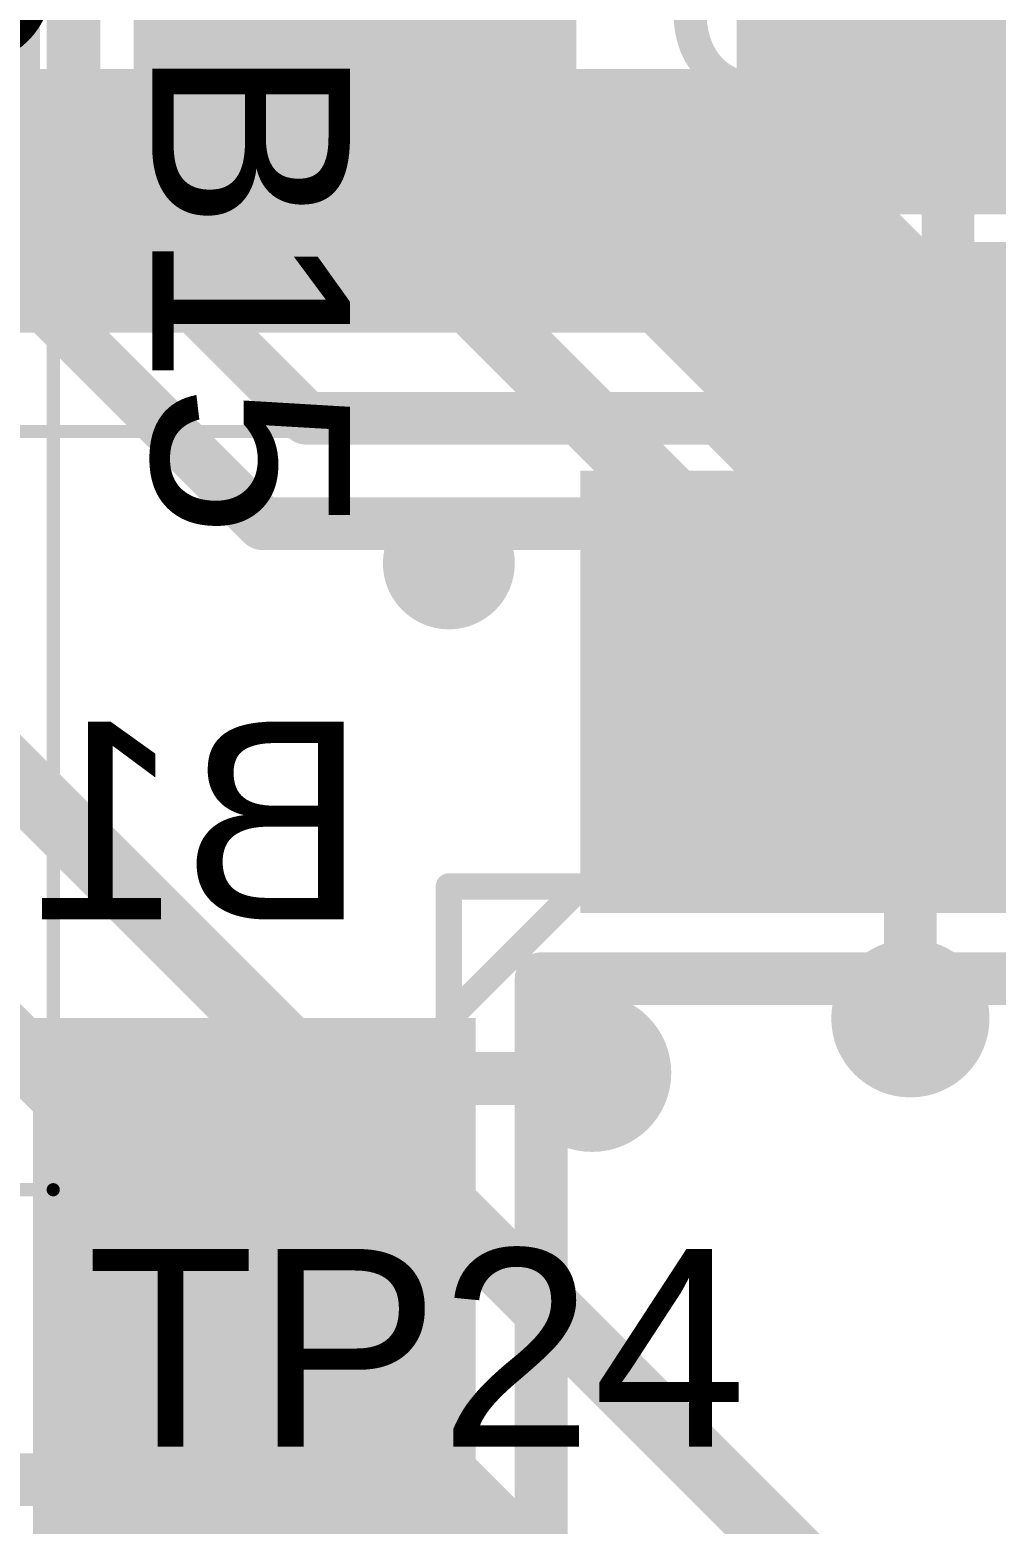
# Model space of a CAD drawing. Header units: inches. Extents: x -3 to 191, y -18 to 93.
# Drawn here: x 55.16 to 58.83, y 46.08 to 51.75 of the extents above; entities that cross this region are included whole.
import ezdxf

# ---------------------------------------------------------------- set-up
doc = ezdxf.new("R2010")
doc.units = ezdxf.units.IN
for name, color, linetype in [('Bottom Layer', 5, 'Continuous'), ('Bottom Overlay', 54, 'Continuous'), ('Bottom Paste', 16, 'Continuous'), ('Bottom Solder', 6, 'Continuous'), ('GND 1', 90, 'Continuous'), ('GND 2', 156, 'Continuous'), ('Mechanical 13', 56, 'Continuous'), ('Mechanical 15', 56, 'Continuous'), ('Mechanical 20', 56, 'Continuous'), ('PWR', 16, 'Continuous'), ('Signal L4', 76, 'Continuous'), ('Top Layer', 1, 'Continuous'), ('Top Overlay', 2, 'Continuous'), ('Via Holes', 16, 'Continuous')]:
    doc.layers.add(name, color=color, linetype=linetype)
doc.styles.add('Arial', font='', dxfattribs={"height": 0.2})
doc.styles.get('Arial').set_extended_font_data('Arial')

# ---------------------------------------------------------------- blocks, each defined once
blk = doc.blocks.new('CAP_0805_B_55')
at = {"layer": 'Bottom Layer'}
h = blk.add_hatch(color=5, dxfattribs=at)
edge = h.paths.add_edge_path()
edge.add_arc((-1.66799895, 0.67499865), 0.17500092, 90, 180)
edge.add_line((-1.84299987, 0.67499865), (-1.84299987, -0.67499865))
edge.add_arc((-1.66799895, -0.67499865), 0.17500092, 180, 270)
edge.add_line((-1.66799895, -0.84999957), (-0.6180010500000002, -0.84999957))
edge.add_arc((-0.61800105, -0.67499865), 0.17500092, 270, 360)
edge.add_line((-0.44300013, -0.67499865), (-0.44300013, 0.67499865))
edge.add_arc((-0.61800105, 0.67499865), 0.17500092, 0, 90)
edge.add_line((-0.61800105, 0.84999957), (-1.66799895, 0.84999957))
h = blk.add_hatch(color=5, dxfattribs=at)
edge = h.paths.add_edge_path()
edge.add_arc((0.61800105, 0.67499865), 0.17500092, 90, 180)
edge.add_line((0.44300013, 0.67499865), (0.44300013, -0.67499865))
edge.add_arc((0.61800105, -0.67499865), 0.17500092, 180, 270)
edge.add_line((0.61800105, -0.84999957), (1.66799895, -0.84999957))
edge.add_arc((1.66799895, -0.67499865), 0.17500092, 270, 360)
edge.add_line((1.84299987, -0.67499865), (1.84299987, 0.67499865))
edge.add_arc((1.66799895, 0.67499865), 0.17500092, 0, 90)
edge.add_line((1.66799895, 0.84999957), (0.6180010500000002, 0.84999957))
at = {"layer": 'Bottom Paste'}
h = blk.add_hatch(color=16, dxfattribs=at)
edge = h.paths.add_edge_path()
edge.add_arc((-1.66799895, 0.67499865), 0.17500092, 90, 180)
edge.add_line((-1.84299987, 0.67499865), (-1.84299987, -0.67499865))
edge.add_arc((-1.66799895, -0.67499865), 0.17500092, 180, 270)
edge.add_line((-1.66799895, -0.84999957), (-0.6180010500000002, -0.84999957))
edge.add_arc((-0.61800105, -0.67499865), 0.17500092, 270, 360)
edge.add_line((-0.44300013, -0.67499865), (-0.44300013, 0.67499865))
edge.add_arc((-0.61800105, 0.67499865), 0.17500092, 0, 90)
edge.add_line((-0.61800105, 0.84999957), (-1.66799895, 0.84999957))
h = blk.add_hatch(color=16, dxfattribs=at)
edge = h.paths.add_edge_path()
edge.add_arc((0.61800105, 0.67499865), 0.17500092, 90, 180)
edge.add_line((0.44300013, 0.67499865), (0.44300013, -0.67499865))
edge.add_arc((0.61800105, -0.67499865), 0.17500092, 180, 270)
edge.add_line((0.61800105, -0.84999957), (1.66799895, -0.84999957))
edge.add_arc((1.66799895, -0.67499865), 0.17500092, 270, 360)
edge.add_line((1.84299987, -0.67499865), (1.84299987, 0.67499865))
edge.add_arc((1.66799895, 0.67499865), 0.17500092, 0, 90)
edge.add_line((1.66799895, 0.84999957), (0.6180010500000002, 0.84999957))
at = {"layer": 'Bottom Solder'}
h = blk.add_hatch(color=6, dxfattribs=at)
edge = h.paths.add_edge_path()
edge.add_arc((-1.66799895, 0.67499865), 0.2766009199999999, 90, 180)
edge.add_line((-1.94459987, 0.67499865), (-1.94459987, -0.67499865))
edge.add_arc((-1.66799895, -0.67499865), 0.2766009199999999, 180, 270)
edge.add_line((-1.66799895, -0.95159957), (-0.6180010500000002, -0.95159957))
edge.add_arc((-0.61800105, -0.67499865), 0.2766009199999999, 270, 360)
edge.add_line((-0.34140013, -0.67499865), (-0.34140013, 0.67499865))
edge.add_arc((-0.61800105, 0.67499865), 0.2766009199999999, 0, 90)
edge.add_line((-0.61800105, 0.95159957), (-1.66799895, 0.95159957))
h = blk.add_hatch(color=6, dxfattribs=at)
edge = h.paths.add_edge_path()
edge.add_arc((0.61800105, 0.67499865), 0.2766009199999999, 90, 180)
edge.add_line((0.34140013, 0.67499865), (0.34140013, -0.67499865))
edge.add_arc((0.61800105, -0.67499865), 0.2766009199999999, 180, 270)
edge.add_line((0.61800105, -0.95159957), (1.66799895, -0.95159957))
edge.add_arc((1.66799895, -0.67499865), 0.2766009199999999, 270, 360)
edge.add_line((1.94459987, -0.67499865), (1.94459987, 0.67499865))
edge.add_arc((1.66799895, 0.67499865), 0.2766009199999999, 0, 90)
edge.add_line((1.66799895, 0.95159957), (0.6180010500000002, 0.95159957))
at = {"layer": 'Mechanical 13'}
for points in [[(-2.159, -1.143, 0.17500092, 0.17500092, 0), (-2.159, 1.143, 0.17500092, 0.17500092, 0)], [(-2.159, 1.143, 0.17500092, 0.17500092, 0), (2.159, 1.143, 0.17500092, 0.17500092, 0)], [(2.159, -1.143, 0.17500092, 0.17500092, 0), (2.159, 1.143, 0.17500092, 0.17500092, 0)], [(-2.159, -1.143, 0.17500092, 0.17500092, 0), (2.159, -1.143, 0.17500092, 0.17500092, 0)]]:
    blk.add_lwpolyline(points, format="xyseb", dxfattribs=at)
for points in [[(-2.20274896, 1.143, 0.08750045999999999, 0.08750045999999999, 1), (-2.11525104, 1.143, 0.08750045999999999, 0.08750045999999999, 1)], [(-2.20274896, 1.143, 0.08750045999999999, 0.08750045999999999, 1), (-2.11525104, 1.143, 0.08750045999999999, 0.08750045999999999, 1)], [(2.11525104, 1.143, 0.08750045999999999, 0.08750045999999999, 1), (2.20274896, 1.143, 0.08750045999999999, 0.08750045999999999, 1)], [(2.11525104, 1.143, 0.08750045999999999, 0.08750045999999999, 1), (2.20274896, 1.143, 0.08750045999999999, 0.08750045999999999, 1)], [(-2.20274896, -1.143, 0.08750045999999999, 0.08750045999999999, 1), (-2.11525104, -1.143, 0.08750045999999999, 0.08750045999999999, 1)], [(-2.20274896, -1.143, 0.08750045999999999, 0.08750045999999999, 1), (-2.11525104, -1.143, 0.08750045999999999, 0.08750045999999999, 1)], [(2.11525104, -1.143, 0.08750045999999999, 0.08750045999999999, 1), (2.20274896, -1.143, 0.08750045999999999, 0.08750045999999999, 1)], [(2.11525104, -1.143, 0.08750045999999999, 0.08750045999999999, 1), (2.20274896, -1.143, 0.08750045999999999, 0.08750045999999999, 1)]]:
    blk.add_lwpolyline(points, format="xyseb", close=True, dxfattribs=at)
at = {"layer": 'Mechanical 13', "style": 'Arial', "text_generation_flag": 2}
blk.add_text('C192', height=1.00000054, rotation=180, dxfattribs=at).set_placement((-1.74943516, 0.4998339))
blk = doc.blocks.new('QFP50P900X900X160_48N_B_66')
at = {"layer": 'Bottom Layer'}
for points in [[(-4.975500589999999, -1.59999934), (-3.50049973, -1.59999934), (-3.50049973, -1.89999874), (-4.975500589999999, -1.89999874)], [(-4.975500589999999, -2.10000088), (-3.50049973, -2.10000088), (-3.50049973, -2.40000028), (-4.975500589999999, -2.40000028)], [(-4.975500589999999, -2.59999988), (-3.50049973, -2.59999988), (-3.50049973, -2.89999928), (-4.975500589999999, -2.89999928)], [(-2.59999988, -3.50049973), (-2.59999988, -4.975500589999999), (-2.89999928, -4.975500589999999), (-2.89999928, -3.50049973)], [(-2.10000088, -3.50049973), (-2.10000088, -4.975500589999999), (-2.40000028, -4.975500589999999), (-2.40000028, -3.50049973)], [(-1.59999934, -3.50049973), (-1.59999934, -4.975500589999999), (-1.89999874, -4.975500589999999), (-1.89999874, -3.50049973)], [(-1.10000034, -3.50049973), (-1.10000034, -4.975500589999999), (-1.39999974, -4.975500589999999), (-1.39999974, -3.50049973)]]:
    blk.add_hatch(color=5, dxfattribs=at).paths.add_polyline_path(points)
at = {"layer": 'Bottom Paste'}
for points in [[(-4.975500589999999, -1.59999934), (-3.50049973, -1.59999934), (-3.50049973, -1.89999874), (-4.975500589999999, -1.89999874)], [(-4.975500589999999, -2.10000088), (-3.50049973, -2.10000088), (-3.50049973, -2.40000028), (-4.975500589999999, -2.40000028)], [(-4.975500589999999, -2.59999988), (-3.50049973, -2.59999988), (-3.50049973, -2.89999928), (-4.975500589999999, -2.89999928)], [(-2.59999988, -3.50049973), (-2.59999988, -4.975500589999999), (-2.89999928, -4.975500589999999), (-2.89999928, -3.50049973)], [(-2.10000088, -3.50049973), (-2.10000088, -4.975500589999999), (-2.40000028, -4.975500589999999), (-2.40000028, -3.50049973)], [(-1.59999934, -3.50049973), (-1.59999934, -4.975500589999999), (-1.89999874, -4.975500589999999), (-1.89999874, -3.50049973)], [(-1.10000034, -3.50049973), (-1.10000034, -4.975500589999999), (-1.39999974, -4.975500589999999), (-1.39999974, -3.50049973)]]:
    blk.add_hatch(color=16, dxfattribs=at).paths.add_polyline_path(points)
at = {"layer": 'Bottom Solder'}
for points in [[(-5.07710059, -0.9984003399999999), (-3.39889973, -0.9984003399999999), (-3.39889973, -1.50159974), (-5.07710059, -1.50159974)], [(-5.07710059, -1.49839934), (-3.39889973, -1.49839934), (-3.39889973, -2.00159874), (-5.07710059, -2.00159874)], [(-5.07710059, -1.99840088), (-3.39889973, -1.99840088), (-3.39889973, -2.50160028), (-5.07710059, -2.50160028)], [(-5.07710059, -2.49839988), (-3.39889973, -2.49839988), (-3.39889973, -3.00159928), (-5.07710059, -3.00159928)], [(-2.49839988, -3.39889973), (-2.49839988, -5.07710059), (-3.00159928, -5.07710059), (-3.00159928, -3.39889973)], [(-1.99840088, -3.39889973), (-1.99840088, -5.07710059), (-2.50160028, -5.07710059), (-2.50160028, -3.39889973)], [(-1.49839934, -3.39889973), (-1.49839934, -5.07710059), (-2.00159874, -5.07710059), (-2.00159874, -3.39889973)], [(-0.9984003399999999, -3.39889973), (-0.9984003399999999, -5.07710059), (-1.50159974, -5.07710059), (-1.50159974, -3.39889973)]]:
    blk.add_hatch(color=6, dxfattribs=at).paths.add_polyline_path(points)
at = {"layer": 'Bottom Overlay'}
for points in [[(-3.14999878, -3.14999878, 0.1999996, 0.1999996, 0), (-3.14999878, 3.14999878, 0.1999996, 0.1999996, 0)], [(3.14999878, -3.14999878, 0.1999996, 0.1999996, 0), (-3.14999878, -3.14999878, 0.1999996, 0.1999996, 0)]]:
    blk.add_lwpolyline(points, format="xyseb", dxfattribs=at)
for points in [[(-3.19999868, -3.14999878, 0.0999998, 0.0999998, 1), (-3.09999888, -3.14999878, 0.0999998, 0.0999998, 1)], [(-3.19999868, -3.14999878, 0.0999998, 0.0999998, 1), (-3.09999888, -3.14999878, 0.0999998, 0.0999998, 1)], [(-4.599998419999999, -3.50000062, 0.2499995, 0.2499995, 1), (-4.85000046, -3.50000062, 0.2499995, 0.2499995, 1)], [(-4.9124997, -3.50000062, 0.12499848, 0.12499848, 1), (-4.787501219999999, -3.50000062, 0.12499848, 0.12499848, 1)], [(-4.66249766, -3.50000062, 0.12499848, 0.12499848, 1), (-4.537499179999999, -3.50000062, 0.12499848, 0.12499848, 1)]]:
    blk.add_lwpolyline(points, format="xyseb", close=True, dxfattribs=at)
at = {"layer": 'Mechanical 15'}
for points in [[(-3.50000062, -3.50000062, 0.0999998, 0.0999998, 0), (-3.50000062, 3.50000062, 0.0999998, 0.0999998, 0)], [(-2.99999908, -3.50000062, 0.0999998, 0.0999998, 0), (-3.50000062, -2.99999908, 0.0999998, 0.0999998, 0)], [(3.50000062, -3.50000062, 0.0999998, 0.0999998, 0), (-3.50000062, -3.50000062, 0.0999998, 0.0999998, 0)]]:
    blk.add_lwpolyline(points, format="xyseb", dxfattribs=at)
for points in [[(-3.5249993, -2.99999908, 0.0499999, 0.0499999, 1), (-3.475001939999999, -2.99999908, 0.0499999, 0.0499999, 1)], [(-3.5249993, -3.50000062, 0.0499999, 0.0499999, 1), (-3.475001939999999, -3.50000062, 0.0499999, 0.0499999, 1)], [(-3.5249993, -3.50000062, 0.0499999, 0.0499999, 1), (-3.475001939999999, -3.50000062, 0.0499999, 0.0499999, 1)], [(-3.02499776, -3.50000062, 0.0499999, 0.0499999, 1), (-2.9750004, -3.50000062, 0.0499999, 0.0499999, 1)]]:
    blk.add_lwpolyline(points, format="xyseb", close=True, dxfattribs=at)
at = {"layer": 'Mechanical 20'}
blk.add_lwpolyline([(-5.22500098, -5.22500098, 0.0499999, 0.0499999, 0), (-5.22500098, 5.22500098, 0.0499999, 0.0499999, 0)], format="xyseb", dxfattribs=at)
blk = doc.blocks.new('SOP50P490X110_10N_526')
at = {"layer": 'Mechanical 20'}
for points in [[(3.14999878, 1.74999904, 0.0499999, 0.0499999, 0), (-3.14999878, 1.74999904, 0.0499999, 0.0499999, 0)], [(3.14999878, -1.74999904, 0.0499999, 0.0499999, 0), (3.14999878, 1.74999904, 0.0499999, 0.0499999, 0)]]:
    blk.add_lwpolyline(points, format="xyseb", dxfattribs=at)
blk.add_lwpolyline([(3.13749944, 1.74999904, 0.02499868, 0.02499868, 1), (3.16249812, 1.74999904, 0.02499868, 0.02499868, 1)], format="xyseb", close=True, dxfattribs=at)
blk.add_lwpolyline([(3.13749944, 1.74999904, 0.02499868, 0.02499868, 1), (3.16249812, 1.74999904, 0.02499868, 0.02499868, 1)], format="xyseb", close=True, dxfattribs=at)

msp = doc.modelspace()

# ---------------------------------------------------------------- hatches: boundary and pattern name
at = {"layer": 'Bottom Layer'}
h = msp.add_hatch(color=5, dxfattribs=at)
edge = h.paths.add_edge_path()
edge.add_arc((58.49999983999999, 48.00000052), 0.2999994, 0, 360)
h = msp.add_hatch(color=5, dxfattribs=at)
edge = h.paths.add_edge_path()
edge.add_arc((57.29335252, 47.79335373999999), 0.2999994, 0, 360)
at = {"layer": 'GND 1'}
h = msp.add_hatch(color=90, dxfattribs=at)
edge = h.paths.add_edge_path()
edge.add_arc((58.49999983999999, 48.00000052), 0.2999994, 0, 360)
h = msp.add_hatch(color=90, dxfattribs=at)
edge = h.paths.add_edge_path()
edge.add_arc((57.29335252, 47.79335373999999), 0.2999994, 0, 360)
at = {"layer": 'GND 2'}
h = msp.add_hatch(color=156, dxfattribs=at)
edge = h.paths.add_edge_path()
edge.add_arc((58.49999983999999, 48.00000052), 0.2999994, 0, 360)
h = msp.add_hatch(color=156, dxfattribs=at)
edge = h.paths.add_edge_path()
edge.add_arc((57.29335252, 47.79335373999999), 0.2999994, 0, 360)
at = {"layer": 'PWR'}
h = msp.add_hatch(color=16, dxfattribs=at)
edge = h.paths.add_edge_path()
edge.add_arc((58.49999983999999, 48.00000052), 0.2999994, 0, 360)
h = msp.add_hatch(color=16, dxfattribs=at)
edge = h.paths.add_edge_path()
edge.add_arc((57.29335252, 47.79335373999999), 0.2999994, 0, 360)
at = {"layer": 'Signal L4'}
h = msp.add_hatch(color=76, dxfattribs=at)
edge = h.paths.add_edge_path()
edge.add_arc((58.49999983999999, 48.00000052), 0.2999994, 0, 360)
h = msp.add_hatch(color=76, dxfattribs=at)
edge = h.paths.add_edge_path()
edge.add_arc((57.29335252, 47.79335373999999), 0.2999994, 0, 360)
at = {"layer": 'Top Layer'}
h = msp.add_hatch(color=1, dxfattribs=at)
edge = h.paths.add_edge_path()
edge.add_arc((58.49999983999999, 48.00000052), 0.2999994, 0, 360)
h = msp.add_hatch(color=1, dxfattribs=at)
edge = h.paths.add_edge_path()
edge.add_arc((57.29335252, 47.79335373999999), 0.2999994, 0, 360)
at = {"layer": 'Via Holes'}
h = msp.add_hatch(color=7, dxfattribs=at)
edge = h.paths.add_edge_path()
edge.add_arc((58.49999983999999, 48.00000052), 0.1499997, 0, 360)
h = msp.add_hatch(color=7, dxfattribs=at)
edge = h.paths.add_edge_path()
edge.add_arc((57.29335252, 47.79335373999999), 0.1499997, 0, 360)

# ---------------------------------------------------------------- linework, layer by layer
at = {"layer": 'Bottom Layer'}
for points in [[(55.09999901999999, 51.38524902, 0.1999996, 0.1999996, 0), (55.09999901999999, 54.61474979999999, 0.1999996, 0.1999996, 0)], [(58.6429993, 50.85700014, 0.1999996, 0.1999996, 0), (58.6429993, 52.00000014, 0.1999996, 0.1999996, 0)], [(55.09999901999999, 51.38524902, 0.1999996, 0.1999996, 0), (56.20974534, 50.2755027, 0.1999996, 0.1999996, 0)], [(54.69999982, 51.21956482, 0.1999996, 0.1999996, 0), (56.04406114, 49.87550349999999, 0.1999996, 0.1999996, 0)], [(58.6429993, 50.85700014, 0.1999996, 0.1999996, 0), (59.00000138, 50.49999806, 0.1999996, 0.1999996, 0)], [(56.20974534, 50.2755027, 0.1999996, 0.1999996, 0), (57.77426341999999, 50.2755027, 0.1999996, 0.1999996, 0)], [(57.77426341999999, 50.2755027, 0.1999996, 0.1999996, 0), (57.95000094, 50.09976518, 0.1999996, 0.1999996, 0)], [(57.95000094, 49.2880015, 0.1999996, 0.1999996, 0), (57.95000094, 50.09976518, 0.1999996, 0.1999996, 0)], [(56.04406114, 49.87550349999999, 0.1999996, 0.1999996, 0), (57.45000194, 49.87550349999999, 0.1999996, 0.1999996, 0)], [(57.45000194, 49.87550349999999, 0.1999996, 0.1999996, 0), (57.50000184, 49.8255036, 0.1999996, 0.1999996, 0)], [(57.50000184, 49.2380016, 0.1999996, 0.1999996, 0), (57.50000184, 49.8255036, 0.1999996, 0.1999996, 0)], [(57.95000094, 49.2880015, 0.1999996, 0.1999996, 0), (58.00000083999999, 49.2380016, 0.1999996, 0.1999996, 0)], [(58.50000238, 48.00000306, 0.1999996, 0.1999996, 0), (58.50000238, 49.2380016, 0.1999996, 0.1999996, 0)], [(58.49999983999999, 48.00000052, 0.1999996, 0.1999996, 0), (58.50000238, 48.00000306, 0.1999996, 0.1999996, 0)], [(57.27167616, 47.77167737999999, 0.1999996, 0.1999996, 0), (57.29335252, 47.79335373999999, 0.1999996, 0.1999996, 0)], [(56.01200125999999, 47.75000101999999, 0.1999996, 0.1999996, 0), (56.03367761999999, 47.77167737999999, 0.1999996, 0.1999996, 0)], [(56.03367761999999, 47.77167737999999, 0.1999996, 0.1999996, 0), (57.27167616, 47.77167737999999, 0.1999996, 0.1999996, 0)], [(55.04999912, 46.25000147999999, 0.1999996, 0.1999996, 0), (56.01200125999999, 46.25000147999999, 0.1999996, 0.1999996, 0)]]:
    msp.add_lwpolyline(points, format="xyseb", dxfattribs=at)
for points in [[(55.04999912, 51.38524902, 0.0999998, 0.0999998, 1), (55.14999892, 51.38524902, 0.0999998, 0.0999998, 1)], [(55.04999912, 51.38524902, 0.0999998, 0.0999998, 1), (55.14999892, 51.38524902, 0.0999998, 0.0999998, 1)], [(58.5929994, 50.85700014, 0.0999998, 0.0999998, 1), (58.69299919999999, 50.85700014, 0.0999998, 0.0999998, 1)], [(58.5929994, 50.85700014, 0.0999998, 0.0999998, 1), (58.69299919999999, 50.85700014, 0.0999998, 0.0999998, 1)], [(56.15974543999999, 50.2755027, 0.0999998, 0.0999998, 1), (56.25974523999999, 50.2755027, 0.0999998, 0.0999998, 1)], [(56.15974543999999, 50.2755027, 0.0999998, 0.0999998, 1), (56.25974523999999, 50.2755027, 0.0999998, 0.0999998, 1)], [(57.72426351999999, 50.2755027, 0.0999998, 0.0999998, 1), (57.82426332, 50.2755027, 0.0999998, 0.0999998, 1)], [(57.72426351999999, 50.2755027, 0.0999998, 0.0999998, 1), (57.82426332, 50.2755027, 0.0999998, 0.0999998, 1)], [(57.90000104, 50.09976518, 0.0999998, 0.0999998, 1), (58.00000083999999, 50.09976518, 0.0999998, 0.0999998, 1)], [(57.90000104, 50.09976518, 0.0999998, 0.0999998, 1), (58.00000083999999, 50.09976518, 0.0999998, 0.0999998, 1)], [(55.99406124, 49.87550349999999, 0.0999998, 0.0999998, 1), (56.09406103999999, 49.87550349999999, 0.0999998, 0.0999998, 1)], [(55.99406124, 49.87550349999999, 0.0999998, 0.0999998, 1), (56.09406103999999, 49.87550349999999, 0.0999998, 0.0999998, 1)], [(57.40000203999999, 49.87550349999999, 0.0999998, 0.0999998, 1), (57.50000184, 49.87550349999999, 0.0999998, 0.0999998, 1)], [(57.40000203999999, 49.87550349999999, 0.0999998, 0.0999998, 1), (57.50000184, 49.87550349999999, 0.0999998, 0.0999998, 1)], [(57.45000194, 49.8255036, 0.0999998, 0.0999998, 1), (57.55000174, 49.8255036, 0.0999998, 0.0999998, 1)], [(57.45000194, 49.8255036, 0.0999998, 0.0999998, 1), (57.55000174, 49.8255036, 0.0999998, 0.0999998, 1)], [(57.90000104, 49.2880015, 0.0999998, 0.0999998, 1), (58.00000083999999, 49.2880015, 0.0999998, 0.0999998, 1)], [(57.90000104, 49.2880015, 0.0999998, 0.0999998, 1), (58.00000083999999, 49.2880015, 0.0999998, 0.0999998, 1)], [(57.45000194, 49.2380016, 0.0999998, 0.0999998, 1), (57.55000174, 49.2380016, 0.0999998, 0.0999998, 1)], [(57.95000094, 49.2380016, 0.0999998, 0.0999998, 1), (58.05000074, 49.2380016, 0.0999998, 0.0999998, 1)], [(58.45000247999999, 49.2380016, 0.0999998, 0.0999998, 1), (58.55000227999999, 49.2380016, 0.0999998, 0.0999998, 1)], [(58.44999994, 48.00000052, 0.0999998, 0.0999998, 1), (58.54999974, 48.00000052, 0.0999998, 0.0999998, 1)], [(58.45000247999999, 48.00000306, 0.0999998, 0.0999998, 1), (58.55000227999999, 48.00000306, 0.0999998, 0.0999998, 1)], [(58.45000247999999, 48.00000306, 0.0999998, 0.0999998, 1), (58.55000227999999, 48.00000306, 0.0999998, 0.0999998, 1)], [(57.24335261999999, 47.79335373999999, 0.0999998, 0.0999998, 1), (57.34335242, 47.79335373999999, 0.0999998, 0.0999998, 1)], [(55.96200136, 47.75000101999999, 0.0999998, 0.0999998, 1), (56.06200116, 47.75000101999999, 0.0999998, 0.0999998, 1)], [(55.98367772, 47.77167737999999, 0.0999998, 0.0999998, 1), (56.08367751999999, 47.77167737999999, 0.0999998, 0.0999998, 1)], [(55.98367772, 47.77167737999999, 0.0999998, 0.0999998, 1), (56.08367751999999, 47.77167737999999, 0.0999998, 0.0999998, 1)], [(57.22167626, 47.77167737999999, 0.0999998, 0.0999998, 1), (57.32167605999999, 47.77167737999999, 0.0999998, 0.0999998, 1)], [(57.22167626, 47.77167737999999, 0.0999998, 0.0999998, 1), (57.32167605999999, 47.77167737999999, 0.0999998, 0.0999998, 1)], [(55.96200136, 46.25000147999999, 0.0999998, 0.0999998, 1), (56.06200116, 46.25000147999999, 0.0999998, 0.0999998, 1)]]:
    msp.add_lwpolyline(points, format="xyseb", close=True, dxfattribs=at)
at = {"layer": 'PWR'}
for points in [[(54.0000063, 51.10000448, 1.00000054, 1.00000054, 0), (57.69999635999999, 51.10000448, 1.00000054, 1.00000054, 0)], [(57.69999635999999, 51.10000448, 1.00000054, 1.00000054, 0), (59.50000038, 49.30000046, 1.00000054, 1.00000054, 0)]]:
    msp.add_lwpolyline(points, format="xyseb", dxfattribs=at)
msp.add_lwpolyline([(57.44999686, 51.10000448, 0.499999, 0.499999, 1), (57.94999585999999, 51.10000448, 0.499999, 0.499999, 1)], format="xyseb", close=True, dxfattribs=at)
msp.add_lwpolyline([(57.44999686, 51.10000448, 0.499999, 0.499999, 1), (57.94999585999999, 51.10000448, 0.499999, 0.499999, 1)], format="xyseb", close=True, dxfattribs=at)
at = {"layer": 'Signal L4'}
for points in [[(55.69999781999999, 52.80000107999999, 0.254, 0.254, 0), (60.99999992, 47.49999898, 0.254, 0.254, 0)], [(55.55795086, 52.00000014, 0.254, 0.254, 0), (60.24999887999999, 47.30795212, 0.254, 0.254, 0)], [(54.18046313999999, 49.84029401999999, 0.254, 0.254, 0), (58.42075692, 45.60000024, 0.254, 0.254, 0)], [(53.62701238, 49.37298736, 0.254, 0.254, 0), (57.65000153999999, 45.3499982, 0.254, 0.254, 0)]]:
    msp.add_lwpolyline(points, format="xyseb", dxfattribs=at)

# ---------------------------------------------------------------- block references
at = {"rotation": 270}
for name, p in [('SOP50P490X110_10N_526', (53.50001238, 50.49999806)), ('QFP50P900X900X160_48N_B_66', (60.25000142, 45.00000144))]:
    msp.add_blockref(name, p, dxfattribs=at)
msp.add_blockref('CAP_0805_B_55', (57.4999993, 52.00000014))

# ---------------------------------------------------------------- texts
at = {"layer": 'Bottom Overlay', "style": 'Arial', "text_generation_flag": 2}
for s, p in [('C192', (55.31207886, 51.62512154)), ('B19', (56.43719979999999, 48.37512042))]:
    msp.add_text(s, height=0.75000104, dxfattribs=at).set_placement(p)
at = {"layer": 'Top Overlay', "style": 'Arial'}
msp.add_text('B15', height=0.75000104, rotation=270, dxfattribs=at).set_placement((55.62513385999999, 51.6871966))
msp.add_text('TP24', height=0.75000104, dxfattribs=at).set_placement((55.37545185999999, 46.37511934))

doc.saveas('drawing.dxf')
